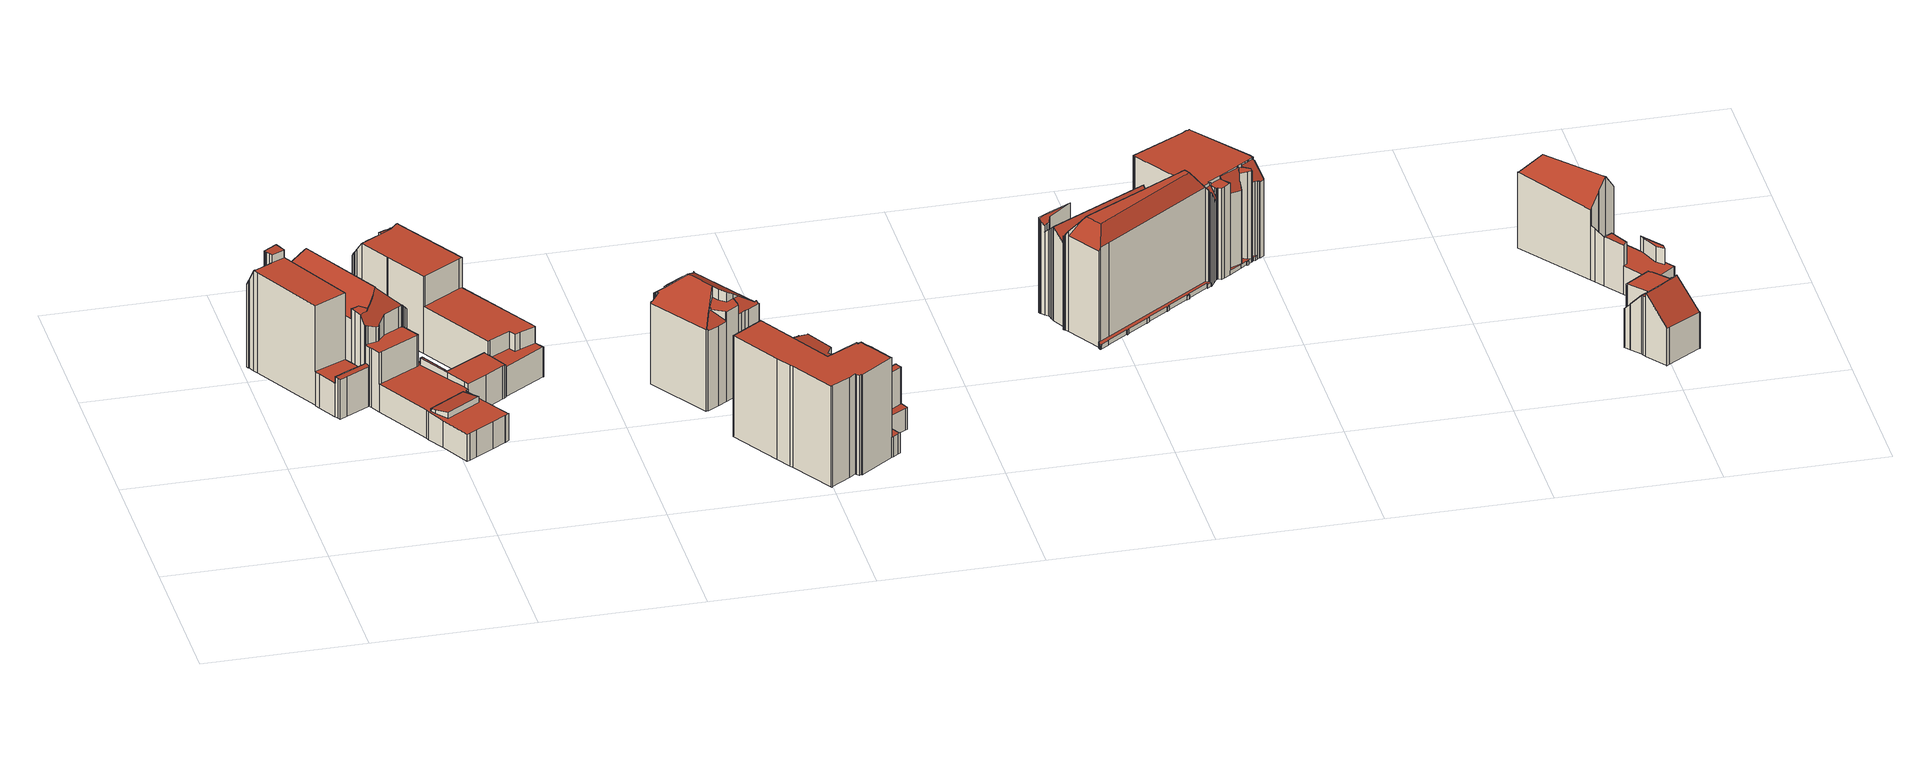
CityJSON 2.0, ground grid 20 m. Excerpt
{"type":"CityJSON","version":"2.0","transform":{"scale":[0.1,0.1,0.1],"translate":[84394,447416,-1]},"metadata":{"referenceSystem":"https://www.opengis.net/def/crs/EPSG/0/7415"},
"CityObjects":{
"building1":{"type":"Building","attributes":{"dak_type":"multiple horizontal","data_area":65.73,"data_coverage":0.896,"geconstateerd":false,"gid":11565814,"h_dak_50p":13.91,"h_dak_70p":13.93,"h_dak_max":15.06,"h_dak_min":4.96,"h_maaiveld":0.563,"kas_warenhuis":false,"lod11_replace":false,"ondergronds_type":"above ground","oorspronkelijkbouwjaar":1899,"pw_actueel":"yes","pw_bron":"ahn3","reconstructie_methode":"tudelft3d-geoflow","reconstruction_skipped":false,"rmse_lod12":3.69,"rmse_lod13":0.798,"rmse_lod22":0.0931,"rn":1,"status":"Pand in gebruik","t_run":155.46,"val3dity_codes_lod12":"[]","val3dity_codes_lod13":"[]","val3dity_codes_lod22":"[]"},"children":["building1-1"]},
"building1-1":{"type":"BuildingPart","parents":["building1"],"geometry":[{"type":"Solid","lod":"2.2","boundaries":[[[[0,1,2,3,4,5,6,7,8,9,10,11,12,13,14,15,16,17,18,19,20,21,22,23,24,25,26,27,28]],[[29,27,26,30]],[[31,32,33,34]],[[35,5,4,36]],[[37,38,6,5,35]],[[39,40,17,16,41]],[[30,26,25,42]],[[34,33,43,44]],[[36,4,3,45]],[[45,3,2,46,47]],[[44,43,48,49]],[[50,22,21,51,52]],[[53,54,55,56]],[[57,0,28,58]],[[58,28,27,29]],[[42,25,24,59]],[[60,23,22,50]],[[61,19,18,62]],[[63,20,19,61]],[[64,65,7,6,38]],[[41,16,15,66]],[[67,14,13,68]],[[62,18,17,40]],[[69,70,71,72]],[[72,71,40,39]],[[73,74,70,69]],[[56,55,74,73]],[[75,12,11,76]],[[76,11,10,77]],[[78,79,54,53]],[[77,10,9,79,78]],[[79,9,8,80]],[[51,21,20,63]],[[52,51,65,64]],[[80,8,7,65]],[[66,15,14,67]],[[68,13,12,75]],[[59,24,23,60]],[[81,82,32,31]],[[47,46,82,81]],[[46,2,1,83]],[[83,1,0,57]],[[49,48,38,37]],[[84,85,60,50,52,64,38,48,43,86,87]],[[71,70,74,55,54,79,80,65,51,63,61,62,40]],[[47,81,31,34,44,49,37,35,36,45]],[[67,68,75,76,77,78,53,56,73,69,72,39,41,66]],[[43,33,32,82,46,83,57,58,29,30,42,59,60,85,84,87,86]]]],"semantics":{"surfaces":[{"type":"GroundSurface"},{"type":"WallSurface","on_footprint_edge":true},{"type":"WallSurface","on_footprint_edge":false},{"type":"RoofSurface"}],"values":[[0,1,2,1,1,1,1,2,1,1,2,1,2,1,1,1,1,1,1,1,1,1,1,2,2,2,2,1,1,2,1,1,1,2,1,1,1,1,2,2,1,1,2,3,3,3,3,3]]}}]},
"building2":{"type":"Building","attributes":{"dak_type":"slanted","data_area":210.19,"data_coverage":0.891,"geconstateerd":false,"gid":11565817,"h_dak_50p":7.39,"h_dak_70p":11.8,"h_dak_max":14.17,"h_dak_min":3.91,"h_maaiveld":0.528,"kas_warenhuis":false,"lod11_replace":false,"ondergronds_type":"above ground","oorspronkelijkbouwjaar":1971,"pw_actueel":"yes","pw_bron":"ahn3","reconstructie_methode":"tudelft3d-geoflow","reconstruction_skipped":false,"rmse_lod12":5.25,"rmse_lod13":0.834,"rmse_lod22":0.375,"rn":1,"status":"Pand in gebruik","t_run":450.19,"val3dity_codes_lod12":"[]","val3dity_codes_lod13":"[104]","val3dity_codes_lod22":"[303]"},"children":["building2-1"]},
"building2-1":{"type":"BuildingPart","parents":["building2"],"geometry":[{"type":"Solid","lod":"2.2","boundaries":[[[[88,89,90,91,92,93,94,95,96,97,98,99,100,101,102,103,104,105,106,107,108,109,110,111,112,113,114,115,116,117,118,119,120,121,122,123,124,125,126,127,128,129,130,131,132,133,134,135,136,137,138,139,140,141,142]],[[143,124,123,144]],[[145,129,128,146]],[[147,109,108,148]],[[149,150,151,152]],[[153,114,113,154]],[[155,95,94,156]],[[157,116,115,158]],[[159,134,133,160]],[[161,126,125,162]],[[163,164,165,166]],[[160,133,132,167]],[[148,108,107,168]],[[169,119,118,170]],[[171,140,139,172]],[[173,135,134,159]],[[174,101,100,175]],[[176,103,102,177]],[[178,112,111,179]],[[180,141,140,171]],[[181,98,97,182]],[[183,184,182,185]],[[162,125,124,143]],[[186,187,188,189]],[[190,191,187,186]],[[192,193,194,195,196]],[[170,118,117,197]],[[179,111,110,198]],[[198,110,109,147]],[[191,92,91,199]],[[200,93,92,191,190]],[[201,138,137,202]],[[203,99,98,181]],[[204,205,206]],[[205,207,208]],[[209,210,206]],[[172,139,138,201]],[[211,212,213,214]],[[215,121,120,216]],[[216,120,119,169,217]],[[189,188,218,219]],[[220,221,222,223]],[[224,142,141,180]],[[225,105,104,226]],[[226,104,103,176]],[[227,127,126,161]],[[223,222,228]],[[221,106,105,225]],[[214,213,229,230,231]],[[232,136,135,173]],[[168,107,106,221,220]],[[233,234,235,236]],[[237,90,89,234,233]],[[185,182,97,96,238]],[[238,96,95,155]],[[239,240,146,241]],[[241,146,128,127,227]],[[242,243,229,213,214,244]],[[231,230,243,242]],[[244,214,213,245,246]],[[247,248,249,250]],[[167,132,131,251]],[[202,137,136,232]],[[175,100,99,203]],[[251,131,130,252]],[[236,235,150,149]],[[253,254,255,256]],[[252,130,129,145]],[[257,258,212,211]],[[199,91,90,237]],[[217,169,248,247]],[[250,249,240,239]],[[144,123,122,259]],[[259,122,121,215]],[[246,245,193,192]],[[152,151,194,193]],[[196,195,260,261]],[[261,260,262,263]],[[264,265,158,266]],[[263,262,265,264]],[[197,117,116,157]],[[266,158,115,114,153]],[[154,113,112,178]],[[234,89,88,267]],[[267,88,142,224]],[[256,255,164,163]],[[166,165,268,269]],[[269,268,254,253]],[[210,209,184,183]],[[219,218,270,271]],[[272,273,258,257]],[[156,94,93,200]],[[274,275,276]],[[207,205,204,275,274]],[[177,102,101,174]],[[271,270,273,272]],[[185,238,155,277,276,275,204,206,210,183]],[[243,230,229]],[[171,172,201,202,232,173,159,160,167,251,252,145,146,240,249,248,169,170,197,157,158,265,262,260,195,194,151,150,235,234,267,224,180],[165,164,255,254,268]],[[179,198,147,148,168,220,223,228,278,279,280,281,282,283,284,285,231,242,244,246,192,196,261,263,264,266,153,154,178]],[[269,253,256,163,166]],[[258,273,270,218,188,187,191,199,237,233,236,149,152,193,245,213,212]],[[284,283,282,281,208,207,274,276,277,155,156,200,190,186,189,219,271,272,257,211,214,231,285]],[[280,279,278,228,222,221,225,226,176,286,287,288]],[[287,286,176,177,174,175,203,181,182,184,209,206,205,208,281,280,288]],[[227,161,162,143,144,259,215,216,217,247,250,239,241]]]],"semantics":{"surfaces":[{"type":"GroundSurface"},{"type":"WallSurface","on_footprint_edge":true},{"type":"WallSurface","on_footprint_edge":false},{"type":"RoofSurface"}],"values":[[0,1,1,1,2,1,1,1,1,1,2,1,1,1,1,1,1,1,1,1,1,2,1,2,2,2,1,1,1,1,1,1,1,2,2,2,1,2,1,1,2,2,1,1,1,1,2,1,2,1,1,2,1,1,1,2,1,2,2,2,2,1,1,1,1,2,2,1,2,1,2,2,1,1,2,2,2,2,2,2,1,1,1,1,1,2,2,2,2,2,2,1,2,2,1,2,3,3,3,3,3,3,3,3,3,3]]}}]},
"building3":{"type":"Building","attributes":{"dak_type":"slanted","data_area":141.75,"data_coverage":0.912,"geconstateerd":false,"gid":11565824,"h_dak_50p":6.79,"h_dak_70p":10.78,"h_dak_max":14.27,"h_dak_min":4.38,"h_maaiveld":0.485,"kas_warenhuis":false,"lod11_replace":false,"ondergronds_type":"above ground","oorspronkelijkbouwjaar":1920,"pw_actueel":"yes","pw_bron":"ahn3","reconstructie_methode":"tudelft3d-geoflow","reconstruction_skipped":false,"rmse_lod12":3.37,"rmse_lod13":1.71,"rmse_lod22":0.457,"rn":1,"status":"Pand in gebruik","t_run":227.64,"val3dity_codes_lod12":"[]","val3dity_codes_lod13":"[]","val3dity_codes_lod22":"[]"},"children":["building3-1"]},
"building3-1":{"type":"BuildingPart","parents":["building3"],"geometry":[{"type":"Solid","lod":"2.2","boundaries":[[[[289,290,291,292,293,294,295,296,297,298,299,300,301,302,303,304,305,306,307,308,309,310,311,312,313,314,315,316]],[[317,296,295,318]],[[319,299,298,320,321]],[[322,303,302,323]],[[320,298,297,324]],[[325,311,310,326]],[[327,328,300,299,319]],[[329,330,331,332]],[[332,331,333,334]],[[335,336,337,338]],[[336,308,307,339]],[[339,307,306,340]],[[340,306,305,341]],[[342,343,328,327]],[[341,305,304,344]],[[345,346,343,342]],[[338,337,330,329]],[[347,312,311,325]],[[348,314,313,349]],[[350,351,346,345]],[[351,309,308,336,335]],[[326,310,309,351,350]],[[352,353,354,355]],[[356,289,316,357]],[[358,359,353,352]],[[334,333,360,361]],[[323,302,301,362]],[[361,360,362,363]],[[363,362,301,300,328]],[[344,304,303,322]],[[364,365,366]],[[364,293,292,367]],[[366,365,368,369]],[[369,368,370,371]],[[372,373,374]],[[371,370,374]],[[355,354,373,372]],[[324,297,296,317]],[[318,295,294,375]],[[321,320,376,377]],[[377,376,359,358]],[[367,292,291,378]],[[357,316,315,379]],[[379,315,314,348]],[[378,291,290,380]],[[380,290,289,356]],[[349,313,312,347]],[[375,294,293,364,366]],[[334,361,363,328,343,346,351,335,338,329,332]],[[341,344,322,323,362,360,333,331,330,337,336,339,340]],[[319,321,377,358,352,355,372,381,382,383,384,385,349,347,325,326,350,345,342,327]],[[349,385,384,383,382,381,372,374,370,368,365,364,367,378,380,356,357,379,348]],[[353,359,376,320,324,317,318,375,366,369,371,374,373,354]]]],"semantics":{"surfaces":[{"type":"GroundSurface"},{"type":"WallSurface","on_footprint_edge":true},{"type":"WallSurface","on_footprint_edge":false},{"type":"RoofSurface"}],"values":[[0,1,1,1,1,1,1,2,2,2,1,1,1,2,1,2,2,1,1,2,1,1,2,1,2,2,1,2,1,1,2,1,2,2,2,2,2,1,1,2,2,1,1,1,1,1,1,1,3,3,3,3,3]]}}]},
"building4":{"type":"Building","attributes":{"dak_type":"slanted","data_area":78.49,"data_coverage":0.914,"geconstateerd":false,"gid":11565804,"h_dak_50p":12.73,"h_dak_70p":13.17,"h_dak_max":14.56,"h_dak_min":11.06,"h_maaiveld":0.76,"kas_warenhuis":false,"lod11_replace":false,"ondergronds_type":"above ground","oorspronkelijkbouwjaar":1882,"pw_actueel":"yes","pw_bron":"ahn3","reconstructie_methode":"tudelft3d-geoflow","reconstruction_skipped":false,"rmse_lod12":0.847,"rmse_lod13":0.909,"rmse_lod22":0.0926,"rn":1,"status":"Pand in gebruik","t_run":160.97,"val3dity_codes_lod12":"[]","val3dity_codes_lod13":"[]","val3dity_codes_lod22":"[]"},"children":["building4-1"]},
"building4-1":{"type":"BuildingPart","parents":["building4"],"geometry":[{"type":"Solid","lod":"2.2","boundaries":[[[[386,387,388,389,390,391,392,393,394,395,396,397,398,399,400,401,402,403,404,405,406,407,408,409,410,411,412,413,414]],[[415,387,386,416]],[[417,406,405,418,419]],[[419,418,420,421]],[[422,404,403,423]],[[424,392,391,425]],[[426,427,428,429,430]],[[431,400,399,432]],[[432,399,398,433]],[[433,398,397,434]],[[435,395,394,436]],[[437,438,439]],[[440,441,442,443]],[[444,445,441,440]],[[430,429,445,444]],[[446,447,448]],[[447,393,392,424]],[[438,437,448]],[[449,388,387,415]],[[450,389,388,449]],[[451,427,426]],[[418,405,404,422]],[[416,386,414,452]],[[452,414,413,453]],[[421,420,454]],[[455,456,457,458]],[[443,442,459,460]],[[461,462,454]],[[458,457,462]],[[460,459,462,461]],[[463,409,408,464]],[[465,466,412,411,467,468]],[[469,390,389,450]],[[425,391,390,469]],[[470,396,395,435]],[[436,394,393,447,446]],[[434,397,396,470]],[[429,428,471,472]],[[468,467,456,455]],[[472,471,466,465]],[[453,413,412,466]],[[423,403,402,473]],[[473,402,401,474]],[[422,475,439]],[[475,422,404,422]],[[476,407,406,417]],[[467,411,410,477]],[[477,410,409,463]],[[464,408,407,476]],[[474,401,400,431]],[[439,438,478,440,443,460,461,454,420,418,422]],[[469,450,449,415,451,426,430,444,440,478,438,448,447,424,425]],[[472,465,468,455,458,462,459,442,441,445,429]],[[453,466,471,428,427,451,415,416,452]],[[467,477,463,464,476,417,419,421,454,462,457,456]],[[474,431,432,433,434,470,435,436,446,448,437,439,475,422,423,473]]]],"semantics":{"surfaces":[{"type":"GroundSurface"},{"type":"WallSurface","on_footprint_edge":true},{"type":"WallSurface","on_footprint_edge":false},{"type":"RoofSurface"}],"values":[[0,1,1,2,1,1,2,1,1,1,1,2,2,2,2,2,1,2,1,1,2,1,1,1,2,2,2,2,2,2,1,1,1,1,1,1,1,2,2,2,1,1,1,2,1,1,1,1,1,1,3,3,3,3,3,3]]}}]},
"building5":{"type":"Building","attributes":{"dak_type":"multiple horizontal","data_area":125.19,"data_coverage":0.946,"geconstateerd":false,"gid":11565818,"h_dak_50p":14.21,"h_dak_70p":14.27,"h_dak_max":18.7,"h_dak_min":3.47,"h_maaiveld":0.833,"kas_warenhuis":false,"lod11_replace":false,"ondergronds_type":"above ground","oorspronkelijkbouwjaar":1876,"pw_actueel":"yes","pw_bron":"ahn3","reconstructie_methode":"tudelft3d-geoflow","reconstruction_skipped":false,"rmse_lod12":3.57,"rmse_lod13":0.551,"rmse_lod22":0.356,"rn":1,"status":"Pand in gebruik","t_run":275.47,"val3dity_codes_lod12":"[]","val3dity_codes_lod13":"[]","val3dity_codes_lod22":"[]"},"children":["building5-1"]},
"building5-1":{"type":"BuildingPart","parents":["building5"],"geometry":[{"type":"Solid","lod":"2.2","boundaries":[[[[479,480,481,482,483,484,485,486,487,488,489,490,491,492,493,494,495,496,497,498,499,500,501,502,503,504,505,506,507,508,509,510,511,512,513,514,515]],[[516,517,518,519]],[[520,499,498,521]],[[522,500,499,520]],[[523,494,493,524]],[[525,489,488,526]],[[526,488,487,527]],[[528,515,514,529]],[[530,510,509,531]],[[532,533,534,535]],[[536,485,484,537]],[[531,509,508,538]],[[539,540,533,532]],[[541,501,500,522]],[[542,543,544,545]],[[546,492,491,547]],[[548,486,485,536]],[[549,550,551,552]],[[553,490,489,525]],[[547,491,490,553]],[[554,483,482,555]],[[552,551,519,556]],[[537,484,483,554]],[[529,514,513,557]],[[558,511,510,530]],[[559,497,496,560]],[[521,498,497,559]],[[561,560,496,495,562]],[[563,564,560,561]],[[565,566,567,550,549]],[[535,534,517,516]],[[568,502,501,541]],[[569,503,502,568]],[[570,504,503,569]],[[571,572,573,574]],[[575,506,505,540,539]],[[538,508,507,573]],[[576,512,511,558]],[[557,513,512,576]],[[555,482,481,577]],[[578,579,566,565]],[[580,480,479,581]],[[540,505,504,570]],[[524,493,492,546]],[[545,544,572,571]],[[527,487,486,548]],[[581,479,515,528]],[[562,495,494,523]],[[582,583,543,542]],[[556,519,518,564,563]],[[550,567,583,582]],[[584,580,579,578]],[[577,481,480,580,584]],[[574,573,507,506,575]],[[545,571,574,575,539,532,535,516,519,551,550,582,542]],[[540,570,569,568,541,522,520,521,559,560,564,518,517,534,533]],[[527,548,536,537,554,555,577,584,578,565,549,552,556,563,561,562,523,524,546,547,553,525,526]],[[579,580,581,528,529,557,576,558,530,531,538,573,572,544,543,583,567,566]]]],"semantics":{"surfaces":[{"type":"GroundSurface"},{"type":"WallSurface","on_footprint_edge":false},{"type":"WallSurface","on_footprint_edge":true},{"type":"RoofSurface"}],"values":[[0,1,2,2,2,2,2,2,2,1,2,2,1,2,1,2,2,1,2,2,2,1,2,2,2,2,2,2,1,1,1,2,2,2,1,2,2,2,2,2,1,2,2,2,1,2,2,2,1,1,1,1,2,2,3,3,3,3]]}}]},
"building6":{"type":"Building","attributes":{"dak_type":"slanted","data_area":53.72,"data_coverage":0.795,"geconstateerd":false,"gid":11565816,"h_dak_50p":10.36,"h_dak_70p":10.7,"h_dak_max":11.68,"h_dak_min":4.12,"h_maaiveld":0.765,"kas_warenhuis":false,"lod11_replace":false,"ondergronds_type":"above ground","oorspronkelijkbouwjaar":1910,"pw_actueel":"yes","pw_bron":"ahn3","reconstructie_methode":"tudelft3d-geoflow","reconstruction_skipped":false,"rmse_lod12":2.71,"rmse_lod13":1.4,"rmse_lod22":0.199,"rn":1,"status":"Pand in gebruik","t_run":191.09,"val3dity_codes_lod12":"[]","val3dity_codes_lod13":"[]","val3dity_codes_lod22":"[]"},"children":["building6-1"]},
"building6-1":{"type":"BuildingPart","parents":["building6"],"geometry":[{"type":"Solid","lod":"2.2","boundaries":[[[[585,586,587,588,589,590,591,592,593,501,594,595,499,596,497,597,598,599,495,600,601,602,603,494,604,605,606,607,608,609,610,611,612,613,614,615,616]],[[617,499,595,618]],[[619,601,600,620,621]],[[622,623,624,625]],[[626,627,605,604,628]],[[629,630,597,497,631]],[[628,604,494,632]],[[633,634,635,636]],[[637,594,501,638]],[[639,640,630,629]],[[631,497,596,641]],[[642,643,644,645,646]],[[647,613,612,648]],[[649,650,651,652]],[[653,610,609,654]],[[655,654,609,608,656]],[[657,611,610,653]],[[621,620,658,659]],[[660,598,597,630]],[[661,599,598,660]],[[620,600,495,662]],[[662,495,599,661]],[[663,607,606,664]],[[664,606,605,627]],[[665,666,627,626]],[[636,635,666,665]],[[667,668,669,670]],[[671,672,640,639]],[[673,674,672,671]],[[618,595,594,637]],[[520,617,674,673]],[[641,596,499,617,520]],[[675,676,677,678]],[[638,501,593,679]],[[648,612,611,657]],[[656,608,607,663]],[[680,681,654,655]],[[682,683,684,685]],[[686,687,688,689]],[[687,589,588,690]],[[690,588,587,691]],[[692,693,694,695]],[[695,694,650,649]],[[696,697,698,699]],[[679,593,592,700]],[[659,658,701,702]],[[703,602,601,619]],[[702,701,704,705]],[[706,707,623,622]],[[708,709,590,589,687,686]],[[710,696,693,692]],[[711,603,602,703]],[[678,677,712,713]],[[713,712,707,706]],[[700,592,591,714]],[[652,651,668,667]],[[715,614,613,647]],[[691,587,586,716]],[[685,684,717,718]],[[683,682,642]],[[646,645,719]],[[720,715,719]],[[721,615,614,715,720]],[[722,585,616,723]],[[699,698,676,675]],[[724,725,726,634,633]],[[727,728,729,730]],[[730,729,726,725]],[[670,669,725,724]],[[731,732,728,727]],[[718,717,732,731]],[[733,734,681,680]],[[734,733,732]],[[735,736,737]],[[625,624,714,738]],[[738,714,591,590,709]],[[736,735,709,708]],[[739,740,644,643]],[[723,616,615,721]],[[632,494,603,711]],[[716,586,585,722]],[[689,688,740,739]],[[705,704,697,696,710]],[[641,520,673,671,639,629,631]],[[724,633,636,741,742,702,705,710,692,695,649,652,667,670]],[[677,676,698,697,704,701,658,620,662,661,660,630,640,672,674,617,618,637,638,679,700,714,624,623,707,712]],[[726,729,728,732,733,680,655,656,663,664,627,666,635,634]],[[657,653,654,681,734,732,717,684,683,642,646,719,715,647,648]],[[709,735,737,743,744,706,622,625,738]],[[716,722,723,721,720,719,645,644,740,688,687,690,691]],[[741,636,665,626,628,632,711,703,619,621,659,702,742]],[[736,708,686,689,739,643,642,682,685,718,731,727,730,725,669,668,651,650,694,693,696,699,675,678,713,706,744,743,737]]]],"semantics":{"surfaces":[{"type":"GroundSurface"},{"type":"WallSurface","on_footprint_edge":true},{"type":"WallSurface","on_footprint_edge":false},{"type":"RoofSurface"}],"values":[[0,1,1,2,1,1,1,2,1,2,1,2,1,2,1,1,1,2,1,1,1,1,1,1,2,2,2,2,2,1,2,1,2,1,1,1,2,2,2,1,1,2,2,2,1,2,1,2,2,1,2,1,2,2,1,2,1,1,2,2,2,2,1,1,2,2,2,2,2,2,2,2,2,2,2,1,2,2,1,1,1,2,2,3,3,3,3,3,3,3,3,3]]}}]},
"building7":{"type":"Building","attributes":{"dak_type":"slanted","data_area":65.48,"data_coverage":0.873,"geconstateerd":false,"gid":15713265,"h_dak_50p":12.41,"h_dak_70p":12.59,"h_dak_max":13.61,"h_dak_min":10.11,"h_maaiveld":0.479,"kas_warenhuis":false,"lod11_replace":false,"ondergronds_type":"above ground","oorspronkelijkbouwjaar":1893,"pw_actueel":"yes","pw_bron":"ahn3","reconstructie_methode":"tudelft3d-geoflow","reconstruction_skipped":false,"rmse_lod12":1.05,"rmse_lod13":2.04,"rmse_lod22":0.484,"rn":1,"status":"Pand in gebruik","t_run":174.48,"val3dity_codes_lod12":"[]","val3dity_codes_lod13":"[]","val3dity_codes_lod22":"[]"},"children":["building7-1"]},
"building7-1":{"type":"BuildingPart","parents":["building7"],"geometry":[{"type":"Solid","lod":"2.2","boundaries":[[[[745,746,747,748,749,750,751,752,753,754,755,756,757,758,759,760,761,762,763,764,765,766,767,768,769,770,771,772,773,774,775,776]],[[777,762,761,778]],[[779,773,772,780]],[[781,775,774,782]],[[783,784,785,786]],[[787,788,789,790]],[[791,763,762,777,792]],[[778,761,760,793]],[[794,771,770,795]],[[796,797,758,757,798]],[[799,752,751,800]],[[793,760,759,801]],[[802,764,763,791]],[[803,746,745,804]],[[805,806,807,808]],[[795,770,769,807]],[[780,772,771,794]],[[809,810,811,812]],[[813,776,775,781]],[[798,757,756,814]],[[815,750,749,816,817]],[[818,753,752,799]],[[819,748,747,820]],[[814,756,755,821]],[[790,789,822,823]],[[824,825,826,827]],[[828,829,810,809]],[[830,765,764,802]],[[831,766,765,830]],[[820,747,746,803]],[[817,816,788,787]],[[823,822,821,832]],[[832,821,755,754,833]],[[833,754,753,818]],[[786,785,825,824]],[[792,777,784,783]],[[804,745,776,813]],[[800,751,750,815]],[[816,749,748,819]],[[834,835,797,796]],[[836,837,838,839]],[[812,811,837,836]],[[827,826,840,841]],[[842,767,766,831]],[[801,759,758,797]],[[839,838,835,834]],[[843,844,829,828,845]],[[841,840,844,843]],[[845,828,806,805]],[[846,768,767,842]],[[808,807,769,768,846]],[[782,774,773,779]],[[794,795,807,806,828,809,812,836,839,847,804,813,781,782,779,780]],[[790,823,832,833,818,799,800,815,817,787]],[[847,839,834,796,798,814,821,822,789,788,816,819,820,803,804]],[[844,840,826,825,785,784,777,778,793,801,797,835,838,837,811,810,829]],[[808,846,842,831,830,802,791,792,783,786,824,827,841,843,845,805]]]],"semantics":{"surfaces":[{"type":"GroundSurface"},{"type":"WallSurface","on_footprint_edge":true},{"type":"WallSurface","on_footprint_edge":false},{"type":"RoofSurface"}],"values":[[0,1,1,1,2,2,1,1,1,1,1,1,1,1,2,1,1,2,1,1,1,1,1,1,2,2,2,1,1,1,2,2,1,1,2,2,1,1,1,2,2,2,2,1,1,2,2,2,2,1,1,1,3,3,3,3,3]]}}]},
"building8":{"type":"Building","attributes":{"dak_type":"slanted","data_area":186.34,"data_coverage":0.904,"geconstateerd":false,"gid":15713271,"h_dak_50p":12.67,"h_dak_70p":13.89,"h_dak_max":15.85,"h_dak_min":0.575,"h_maaiveld":0.106,"kas_warenhuis":false,"lod11_replace":false,"ondergronds_type":"above ground","oorspronkelijkbouwjaar":1967,"pw_actueel":"yes","pw_bron":"ahn3","reconstructie_methode":"tudelft3d-geoflow","reconstruction_skipped":false,"rmse_lod12":1.9,"rmse_lod13":2.33,"rmse_lod22":0.131,"rn":1,"status":"Pand in gebruik","t_run":532.2,"val3dity_codes_lod12":"[]","val3dity_codes_lod13":"[]","val3dity_codes_lod22":"[]"},"children":["building8-1"]},
"building8-1":{"type":"BuildingPart","parents":["building8"],"geometry":[{"type":"Solid","lod":"2.2","boundaries":[[[[848,849,850,851,852,853,854,855,856,857,858,859,860,861,862,863,864,865,866,867,868,869,870,871,872,873,874,875,876,877,878,879,880,881,882,883,884,885,886,887,888,889,890,891,892,893,894,895,896,897,898,899,900,901,902,903,904,905,906,907,908,909,910,911,912,913,914]],[[915,853,852,916]],[[917,918,919,920,921]],[[922,882,881,923]],[[924,914,925]],[[926,912,911,927]],[[928,929,861,860,930]],[[931,883,882,922]],[[923,881,880,932]],[[932,880,879,933]],[[933,879,878,934]],[[934,878,877,935]],[[935,877,876,936]],[[937,875,874,938]],[[936,876,875,937]],[[939,873,872,940]],[[941,869,868,942]],[[943,870,869,941]],[[944,871,870,943]],[[945,867,866,946]],[[946,866,865,947]],[[948,895,894,949]],[[949,894,893,950]],[[951,886,885,952]],[[952,885,884,953]],[[954,888,887,955]],[[955,887,886,951]],[[956,957,958,959]],[[960,961,962]],[[963,964,907,906,965]],[[966,967,964,963]],[[968,969,970]],[[971,910,909,972]],[[973,908,907,964]],[[974,857,856,975]],[[976,977,919,918]],[[972,909,908,973]],[[978,902,901,979]],[[980,981,982,983]],[[984,985,967,966]],[[986,854,853,915]],[[987,900,899,988]],[[979,901,900,987]],[[989,990,991,992]],[[921,920,993,994]],[[995,996,997]],[[998,849,848,999]],[[1000,1001,1002,1003]],[[1002,1001,1004,1005]],[[988,899,898,1006]],[[1001,1000,1007]],[[1008,1009,1007]],[[1010,862,861,929]],[[1011,1012,1013]],[[1014,1015,1016,1017]],[[942,868,867,945]],[[925,914,913,1018]],[[1018,913,912,926]],[[1019,911,910,971]],[[927,911,1019]],[[1006,898,897,1020]],[[1020,897,896,1021]],[[1022,903,902,978]],[[992,991,985,984]],[[1023,1024,1025,1026,1027,1028]],[[1029,904,903,1022]],[[1030,1031,969,968,1032]],[[1005,1004,1013,1033]],[[1033,1013,1031,1030]],[[1034,1035,1036]],[[1035,891,890,1037,1038]],[[1039,974,1040,957,956]],[[957,1040,1041,1042]],[[1043,858,857,974,1039]],[[1044,1045,1046,1047]],[[1042,1041,977,976]],[[950,893,892,1048]],[[1049,855,854,986]],[[975,856,855,1049]],[[959,958,1050]],[[1051,1052,929,928]],[[1053,1054,1009,1008]],[[1037,890,889,1055]],[[1027,1026,961,960]],[[1028,1027,1056,1057]],[[938,874,873,939]],[[940,872,871,944]],[[1048,892,891,1035,1034]],[[1055,889,888,954]],[[1038,1037,1015,1014]],[[1058,947,865,864,1059]],[[1060,1061,1054,1053]],[[1057,1056,990,989]],[[1062,918,917]],[[1063,1064,1025,1024]],[[1065,1066,1024,1023]],[[983,982,996,995]],[[1067,1068,1069,1070]],[[1071,924,925]],[[1072,905,904,1029]],[[1032,968,1066,1065]],[[1064,1063,1062]],[[1070,1069,924,1071]],[[1047,1046,1073,1074]],[[1059,864,863,1075,1076]],[[965,906,905,1072]],[[999,848,914,924]],[[1074,1073,947,1058]],[[1076,1075,1061,1060]],[[1075,863,862,1010]],[[1012,1011,1052,1051]],[[1017,1016,1045,1044]],[[1077,859,858,1043]],[[930,860,859,1077]],[[916,852,851,993]],[[981,1078,1068,1067]],[[994,993,851,850,1079,1080]],[[1080,1079,1078,981,980]],[[1079,850,849,998]],[[953,884,883,931]],[[1021,896,895,948]],[[1081,1082,1083,950,1048,1034,1036,1084,1085,1086]],[[977,1041,1040,974,975,1049,986,915,916,993,920,919]],[[1087,1088,1089,1082,1081,1086,1085,1084,1090]],[[1038,1014,1090,1084,1036,1035]],[[1060,1053,1008,1007,1000,1003,1091,1083,1082,1089,1044,1047,1074,1058,1059,1076]],[[1024,1066,968,970,1050,958,957,1042,976,918,1062,1063]],[[1032,1065,1023,1028,1057,989,992,984,966,963,965,1072,1029,1022,978,979,987,988,1006,1020,1021,948,949,950,1083,1091,1003,1002,1005,1033,1030]],[[928,930,1077,1043,1039,956,959,1050,970,969,1031,1013,1012,1051]],[[1075,1010,929,1052,1011,1013,1004,1001,1007,1009,1054,1061]],[[1017,1044,1089,1088,1087,1090,1014]],[[981,1067,1070,1071,925,1018,926,927,1019,971,972,973,964,967,985,991,990,1056,1027,960,962,997,996,982]],[[983,995,997,962,961,1026,1025,1064,1062,917,921,994,1080,980]],[[1079,998,999,924,1069,1068,1078]],[[953,931,922,923,932,933,934,935,936,937,938,939,940,944,943,941,942,945,946,947,1073,1046,1045,1016,1015,1037,1055,954,955,951,952]]]],"semantics":{"surfaces":[{"type":"GroundSurface"},{"type":"WallSurface","on_footprint_edge":true},{"type":"WallSurface","on_footprint_edge":false},{"type":"RoofSurface"}],"values":[[0,1,2,1,1,1,1,1,1,1,1,1,1,1,1,1,1,1,1,1,1,1,1,1,1,1,1,2,2,1,2,2,1,1,1,2,1,1,2,2,1,1,1,2,2,2,1,2,2,1,2,2,1,2,2,1,1,1,1,1,1,1,1,2,2,1,2,2,2,2,1,2,2,1,2,2,1,1,1,2,2,2,1,2,2,1,1,1,1,2,1,2,2,2,2,2,2,2,2,1,2,2,2,2,1,1,1,2,2,1,2,2,1,1,1,2,1,2,1,1,1,3,3,3,3,3,3,3,3,3,3,3,3,3,3]]}}]},
"building9":{"type":"Building","attributes":{"dak_type":"slanted","data_area":33.33,"data_coverage":0.895,"geconstateerd":false,"gid":11568673,"h_dak_50p":8.12,"h_dak_70p":8.15,"h_dak_max":9.03,"h_dak_min":5.17,"h_maaiveld":0.331,"kas_warenhuis":false,"lod11_replace":false,"ondergronds_type":"above ground","oorspronkelijkbouwjaar":1894,"pw_actueel":"yes","pw_bron":"ahn3","reconstructie_methode":"tudelft3d-geoflow","reconstruction_skipped":false,"rmse_lod12":1.02,"rmse_lod13":0.941,"rmse_lod22":0.0795,"rn":1,"status":"Pand in gebruik","t_run":102.22,"val3dity_codes_lod12":"[]","val3dity_codes_lod13":"[]","val3dity_codes_lod22":"[]"},"children":["building9-1"]},
"building9-1":{"type":"BuildingPart","parents":["building9"],"geometry":[{"type":"Solid","lod":"2.2","boundaries":[[[[1092,1093,1094,1095,1096,1097,1098,1099,1100,1101,1102,1103,1104,1105,1106,1107,1108,1109,1110,1111,1112,1113,1114,1115,1116,1117]],[[1118,1119,1095,1094,1120]],[[1121,1122,1123,1124]],[[1125,1092,1117,1122,1121]],[[1126,1116,1115,1127]],[[1128,1116,1126]],[[1129,1102,1101,1130,1131]],[[1132,1108,1107,1133]],[[1133,1107,1106,1134]],[[1135,1136,1137,1138]],[[1134,1106,1105,1139]],[[1140,1099,1098,1141]],[[1142,1100,1099,1140]],[[1130,1101,1100,1142]],[[1143,1097,1096,1144]],[[1124,1123,1145,1146]],[[1147,1148,1109,1108,1132]],[[1149,1110,1109,1148]],[[1138,1137,1150,1151]],[[1127,1115,1114,1152]],[[1152,1114,1113,1153]],[[1154,1111,1110,1149]],[[1155,1112,1111,1154]],[[1139,1105,1104,1156]],[[1151,1150,1148,1147]],[[1157,1103,1102,1129]],[[1146,1145,1158]],[[1131,1130,1159,1160]],[[1156,1104,1103,1157]],[[1160,1159,1136,1135]],[[1141,1098,1097,1143,1161]],[[1161,1143,1162,1163]],[[1144,1096,1095,1119]],[[1122,1117,1116,1128]],[[1163,1162,1119,1118]],[[1120,1094,1093,1164]],[[1164,1093,1092,1125]],[[1153,1113,1112,1155]],[[1157,1129,1131,1160,1135,1138,1151,1147,1132,1133,1134,1139,1156]],[[1161,1163,1118,1120,1164,1125,1121,1124,1146,1158,1154,1149,1148,1150,1137,1136,1159,1130,1142,1140,1141]],[[1122,1128,1126,1127,1152,1153,1155,1154,1158,1145,1123]],[[1119,1162,1143,1144]]]],"semantics":{"surfaces":[{"type":"GroundSurface"},{"type":"WallSurface","on_footprint_edge":true},{"type":"WallSurface","on_footprint_edge":false},{"type":"RoofSurface"}],"values":[[0,1,2,1,1,1,1,1,1,2,1,1,1,1,1,2,1,1,2,1,1,1,1,1,2,1,2,2,1,2,1,2,1,1,2,1,1,1,3,3,3,3]]}}]},
"building10":{"type":"Building","attributes":{"dak_type":"slanted","data_area":73.22,"data_coverage":0.914,"geconstateerd":false,"gid":11568610,"h_dak_50p":10.07,"h_dak_70p":10.99,"h_dak_max":12.74,"h_dak_min":3.64,"h_maaiveld":-0.121,"kas_warenhuis":false,"lod11_replace":false,"ondergronds_type":"above ground","oorspronkelijkbouwjaar":1900,"pw_actueel":"yes","pw_bron":"ahn3","reconstructie_methode":"tudelft3d-geoflow","reconstruction_skipped":false,"rmse_lod12":4.51,"rmse_lod13":0.996,"rmse_lod22":0.219,"rn":1,"status":"Pand in gebruik","t_run":175.55,"val3dity_codes_lod12":"[]","val3dity_codes_lod13":"[]","val3dity_codes_lod22":"[]"},"children":["building10-1"]},
"building10-1":{"type":"BuildingPart","parents":["building10"],"geometry":[{"type":"Solid","lod":"2.2","boundaries":[[[[1165,1166,1167,1168,1169,1170,1171,1172,1173,1174,1175,1176,1177,1178,1179,1180,1181,1182,1183,1184,1185,1186,1187,1188,1189,1190,1191]],[[1192,1170,1169,1193]],[[1194,1171,1170,1192]],[[1195,1186,1185,1196]],[[1197,1191,1190,1198]],[[1199,1200,1201,1202]],[[1200,1177,1176,1203]],[[1204,1205,1178,1177,1200,1199]],[[1206,1207,1187,1186,1195,1208]],[[1209,1191,1197]],[[1210,1166,1165,1211]],[[1212,1167,1166,1210]],[[1213,1168,1167,1212]],[[1193,1169,1168,1213]],[[1211,1165,1191,1209]],[[1214,1174,1173,1215]],[[1216,1217,1218,1219]],[[1220,1188,1187,1207]],[[1208,1195,1221,1222]],[[1223,1224,1207,1206]],[[1222,1221,1224,1223]],[[1225,1172,1171,1194]],[[1215,1173,1172,1225]],[[1226,1227,1228,1229]],[[1202,1201,1230,1231]],[[1231,1230,1232,1233]],[[1233,1232,1234,1235]],[[1236,1182,1181,1237]],[[1238,1183,1182,1236]],[[1239,1240,1217,1216]],[[1241,1179,1178,1205]],[[1242,1180,1179,1241]],[[1237,1181,1180,1242]],[[1240,1189,1188,1220]],[[1198,1190,1189,1240,1239]],[[1243,1244,1227,1226]],[[1245,1246,1244,1243]],[[1219,1218,1246,1245]],[[1229,1228,1203,1247]],[[1248,1175,1174,1214]],[[1247,1203,1176,1175,1248]],[[1249,1184,1183,1238]],[[1196,1185,1184,1249]],[[1235,1234,1205,1204]],[[1213,1212,1210,1211,1209,1197,1198,1250,1251,1252,1192,1193]],[[1222,1223,1206,1208]],[[1233,1235,1204,1199,1202,1231]],[[1240,1220,1207,1224,1244,1246,1218,1217]],[[1198,1239,1216,1219,1245,1243,1226,1253,1251,1250]],[[1247,1248,1214,1215,1225,1194,1192,1252,1251,1253,1226,1229]],[[1205,1234,1232,1230,1201,1200,1203,1228,1227,1244,1224,1221,1195,1196,1249,1238,1236,1237,1242,1241]]]],"semantics":{"surfaces":[{"type":"GroundSurface"},{"type":"WallSurface","on_footprint_edge":true},{"type":"WallSurface","on_footprint_edge":false},{"type":"RoofSurface"}],"values":[[0,1,1,1,1,2,1,1,1,1,1,1,1,1,1,1,2,1,2,2,2,1,1,2,2,2,2,1,1,2,1,1,1,1,1,2,2,2,2,1,1,1,1,2,3,3,3,3,3,3,3]]}}]}
},
"vertices":[
[11,427,16],[19,431,16],[28,436,16],[43,445,16],[44,445,16],[45,444,16],[51,433,16],[101,341,16],[114,319,16],[118,312,16],[121,306,16],[121,305,16],[120,304,16],[90,288,16],[81,283,16],[81,284,16],[79,287,16],[77,290,16],[64,314,16],[61,319,16],[61,320,16],[61,321,16],[13,406,16],[10,412,16],[6,419,16],[5,420,16],[4,422,16],[4,423,16],[6,424,16],[4,423,126],[4,422,127],[30,432,160],[30,432,132],[32,429,140],[32,429,160],[45,444,161],[44,445,161],[51,433,160],[51,433,150],[77,290,70],[77,290,61],[79,287,69],[5,420,132],[35,425,150],[35,425,160],[43,445,161],[28,436,123],[28,436,160],[50,432,150],[50,432,160],[13,406,150],[61,321,61],[61,321,149],[117,311,70],[117,311,60],[116,310,60],[116,310,70],[11,427,125],[6,424,126],[6,419,134],[10,412,150],[61,319,61],[64,314,61],[61,320,61],[101,341,149],[101,341,60],[81,284,69],[81,283,69],[90,288,69],[85,294,70],[85,294,61],[79,291,61],[79,291,70],[89,296,70],[89,296,61],[120,304,69],[121,305,69],[121,306,69],[118,312,70],[118,312,60],[114,319,60],[29,435,160],[29,435,126],[19,431,124],[12,413,150],[11,413,150],[32,423,150],[13,413,150],
[168,222,15],[129,291,15],[123,302,15],[121,305,15],[118,311,15],[118,312,15],[117,313,15],[114,318,15],[109,327,15],[106,333,15],[86,370,15],[67,403,15],[59,419,15],[47,440,15],[45,443,15],[44,445,15],[44,446,15],[90,472,15],[92,474,15],[94,475,15],[97,477,15],[97,476,15],[97,475,15],[98,474,15],[153,383,15],[168,358,15],[174,348,15],[175,347,15],[175,346,15],[177,343,15],[179,340,15],[188,324,15],[209,289,15],[260,319,15],[263,314,15],[275,293,15],[278,288,15],[276,287,15],[274,286,15],[251,271,15],[226,256,15],[223,254,15],[224,252,15],[237,230,15],[257,197,15],[258,195,15],[259,194,15],[255,191,15],[254,191,15],[237,180,15],[215,167,15],[205,161,15],[202,160,15],[182,196,15],[170,217,15],[278,288,59],[275,293,59],[223,254,52],[226,256,52],[97,476,120],[97,477,120],[181,319,94],[181,319,52],[182,320,52],[182,320,94],[174,348,114],[168,358,115],[114,318,131],[117,313,121],[175,346,52],[175,347,52],[259,194,51],[258,195,51],[274,286,59],[276,287,59],[177,212,57],[177,212,52],[189,200,51],[189,200,59],[257,197,51],[94,475,123],[188,324,52],[179,340,52],[202,160,51],[205,161,51],[255,191,51],[47,440,120],[59,419,119],[44,445,120],[45,443,120],[153,383,116],[98,474,120],[182,196,51],[86,370,118],[106,333,118],[109,334,132],[109,334,121],[106,333,132],[119,312,119],[119,312,94],[121,313,94],[121,313,118],[118,311,118],[118,311,94],[169,342,122],[169,342,94],[169,342,52],[170,343,52],[170,343,121],[177,343,52],[97,475,120],[121,305,94],[118,312,119],[215,167,51],[237,180,51],[67,403,119],[126,328,132],[126,328,133],[124,330,132],[126,328,136],[133,337,144],[116,337,129],[116,337,132],[164,340,122],[164,340,94],[168,342,94],[168,342,122],[260,319,60],[209,289,60],[188,324,61],[131,316,94],[131,316,114],[92,474,126],[92,474,119],[92,473,121],[92,473,126],[170,217,52],[90,472,119],[44,446,119],[251,271,59],[94,470,126],[168,342,58],[167,343,58],[167,343,123],[254,191,51],[129,291,94],[129,291,52],[132,292,52],[132,292,94],[123,302,94],[109,327,132],[223,262,59],[223,262,52],[226,256,59],[169,343,122],[169,343,58],[168,342,123],[168,341,94],[168,341,123],[185,322,61],[185,322,52],[208,285,52],[208,285,60],[237,230,51],[224,252,52],[218,248,55],[218,248,52],[173,219,52],[173,219,55],[144,329,121],[144,329,94],[263,314,60],[172,343,52],[172,343,119],[171,344,52],[171,344,119],[172,345,118],[172,345,52],[175,347,114],[168,222,52],[231,226,51],[231,226,59],[135,317,94],[135,317,113],[136,319,114],[136,319,94],[125,327,135],[125,327,132],[122,323,132],[117,320,132],[92,468,128],[86,457,139],[80,445,151],[137,344,150],[138,344,149],[156,343,133],[165,343,125],[166,343,124],[53,445,127],[57,445,131],[78,445,150],
[149,508,15],[153,510,15],[165,517,15],[184,528,15],[185,528,15],[194,534,15],[199,537,15],[201,538,15],[205,531,15],[207,529,15],[209,525,15],[262,437,15],[324,334,15],[330,324,15],[331,323,15],[330,323,15],[279,291,15],[277,289,15],[277,291,15],[263,313,15],[209,406,15],[179,457,15],[178,457,15],[178,458,15],[157,494,15],[153,500,15],[151,504,15],[150,505,15],[201,538,107],[199,537,107],[209,525,118],[207,529,108],[207,529,118],[331,323,55],[330,324,55],[205,531,108],[178,457,118],[179,457,118],[262,437,118],[262,437,78],[292,329,78],[292,329,55],[297,321,55],[297,321,78],[303,324,55],[303,324,78],[263,313,78],[263,313,55],[265,314,55],[265,314,78],[277,291,54],[277,289,54],[279,291,54],[258,435,118],[258,435,78],[330,323,55],[211,407,118],[211,407,78],[178,458,118],[153,500,108],[157,494,118],[209,406,118],[209,406,78],[198,519,118],[198,519,110],[193,516,111],[193,516,118],[149,508,95],[150,505,100],[204,526,118],[204,526,109],[323,333,55],[323,333,77],[324,334,55],[324,334,77],[185,528,96],[185,528,97],[185,528,109],[184,528,96],[188,521,107],[188,521,110],[189,521,108],[189,521,110],[192,515,118],[192,515,111],[189,520,110],[194,534,108],[206,528,108],[206,528,118],[165,517,95],[151,504,102],[153,510,95],[183,509,118],[175,505,118],[162,498,118],[162,497,118],[159,496,118],
[496,201,18],[494,200,18],[446,274,18],[446,275,18],[447,276,18],[448,276,18],[457,282,18],[456,284,18],[455,284,18],[454,287,18],[453,288,18],[480,306,18],[482,307,18],[480,311,18],[473,322,18],[479,326,18],[499,339,18],[501,337,18],[509,325,18],[564,248,18],[566,245,18],[567,245,18],[552,235,18],[548,233,18],[542,229,18],[538,227,18],[522,216,18],[510,208,18],[496,200,18],[494,200,127],[496,201,127],[566,245,126],[564,248,126],[564,248,129],[562,246,128],[562,246,129],[509,325,129],[501,337,118],[457,282,134],[448,276,127],[502,222,139],[502,222,138],[505,224,138],[505,224,139],[505,224,141],[473,322,117],[480,311,127],[482,307,130],[480,306,130],[454,287,132],[455,284,134],[492,283,150],[492,283,154],[508,320,132],[513,250,154],[513,250,139],[518,242,139],[518,242,154],[503,225,140],[503,225,139],[456,284,135],[456,284,134],[458,284,136],[446,274,126],[446,275,126],[495,202,127],[496,200,125],[510,208,125],[543,247,138],[538,229,138],[538,229,127],[538,232,130],[538,232,138],[527,237,138],[527,237,151],[536,243,144],[536,243,138],[548,233,126],[552,235,126],[522,216,138],[522,216,125],[538,227,126],[538,227,138],[447,276,127],[453,288,131],[520,217,127],[520,217,138],[499,339,117],[479,326,117],[509,325,130],[567,245,126],[542,229,126],[495,278,154],
[679,51,18],[677,50,18],[635,20,18],[634,21,18],[632,19,18],[629,23,18],[628,24,18],[620,18,18],[595,2,18],[595,1,18],[594,2,18],[562,55,18],[559,59,18],[548,76,18],[511,138,18],[550,165,18],[606,69,18],[646,92,18],[648,93,18],[638,112,18],[637,115,18],[637,116,18],[648,122,18],[688,145,18],[689,144,18],[690,142,18],[700,124,18],[701,122,18],[704,116,18],[705,115,18],[709,108,18],[709,107,18],[707,106,18],[671,84,18],[688,58,18],[689,58,18],[686,56,18],[666,102,97],[666,102,83],[651,92,83],[651,92,97],[637,115,83],[638,112,83],[637,116,83],[550,165,152],[511,138,153],[594,2,153],[595,1,153],[595,2,153],[686,56,45],[689,58,45],[709,107,47],[709,108,47],[699,124,97],[699,124,83],[679,110,83],[679,110,97],[628,24,152],[629,23,152],[705,115,48],[700,124,97],[700,124,83],[648,122,83],[665,91,97],[665,91,47],[675,97,47],[675,97,97],[548,76,153],[559,59,153],[620,18,152],[660,78,152],[660,78,97],[655,85,97],[655,85,152],[562,55,153],[632,19,152],[634,21,152],[651,92,152],[688,58,45],[707,106,47],[648,93,83],[646,92,83],[646,92,152],[606,69,152],[647,90,152],[647,90,83],[663,73,152],[663,73,46],[660,78,47],[688,145,84],[689,144,84],[690,142,84],[703,115,97],[703,115,48],[704,116,48],[704,116,97],[701,122,97],[671,84,47],[635,20,152],[675,53,152],[675,53,45],[677,50,45],[679,51,45],[664,81,97],[664,81,47],[677,50,152],
[604,201,18],[607,195,18],[609,191,18],[610,190,18],[611,189,18],[630,153,18],[643,131,18],[643,130,18],[646,125,18],[646,121,18],[638,116,18],[647,96,18],[637,87,18],[609,71,18],[608,70,18],[589,99,18],[570,131,18],[554,158,18],[552,161,18],[553,167,18],[559,171,18],[567,176,18],[572,180,18],[577,183,18],[578,182,18],[587,189,18],[587,190,18],[593,193,18],[597,187,18],[598,187,18],[600,197,18],[601,199,18],[637,115,52],[638,116,52],[570,131,90],[589,99,52],[589,99,88],[639,129,99],[639,129,52],[641,130,52],[641,130,95],[559,171,113],[559,171,107],[553,167,98],[637,87,71],[637,87,52],[648,93,81],[550,165,91],[570,163,115],[570,163,107],[565,161,106],[565,161,113],[646,121,52],[648,122,52],[636,88,71],[636,88,52],[647,96,81],[599,183,115],[599,183,114],[599,183,109],[599,184,109],[599,184,112],[597,187,105],[593,193,90],[587,163,124],[587,163,118],[584,167,118],[584,167,124],[587,189,92],[578,182,94],[578,182,111],[577,183,112],[587,190,90],[592,101,52],[592,101,96],[609,71,52],[608,70,52],[606,69,52],[572,180,110],[567,176,109],[561,168,113],[561,168,107],[582,166,123],[582,166,119],[580,167,119],[580,167,122],[626,104,71],[626,104,52],[636,114,82],[636,114,52],[621,122,117],[621,122,52],[625,125,52],[625,125,116],[646,125,52],[579,182,111],[579,182,95],[597,181,115],[597,181,114],[596,181,114],[596,181,115],[611,189,112],[611,189,88],[610,188,89],[610,188,112],[610,190,88],[609,191,88],[613,120,124],[613,120,118],[612,122,118],[612,122,124],[614,117,118],[614,117,52],[618,120,52],[618,120,117],[643,130,52],[599,106,52],[599,106,112],[554,158,91],[600,107,52],[600,107,113],[629,126,115],[629,126,52],[630,153,112],[630,153,90],[614,117,124],[552,161,91],[626,125,52],[626,125,116],[643,131,52],[598,187,106],[607,195,87],[593,179,113],[593,179,116],[598,185,109],[598,187,107],[600,197,96],[604,201,87],[601,199,93],[576,170,121],[576,170,119],[576,170,109],[581,173,118],[581,173,110],[577,171,109],[577,171,119],[584,175,118],[584,175,111],[582,177,111],[582,177,105],[630,151,93],[630,151,113],[623,137,115],[643,131,91],[606,186,113],[606,186,96],[571,152,113],[594,113,112],[628,129,115],[628,128,115],
[931,311,15],[929,313,15],[928,320,15],[927,321,15],[923,324,15],[920,328,15],[919,328,15],[918,331,15],[925,336,15],[933,340,15],[961,355,15],[1020,387,15],[1035,395,15],[1040,398,15],[1058,407,15],[1078,418,15],[1080,419,15],[1099,388,15],[1100,386,15],[1096,384,15],[1092,382,15],[1075,372,15],[1074,372,15],[1062,365,15],[1058,362,15],[1048,357,15],[1038,351,15],[1032,348,15],[1023,342,15],[945,298,15],[938,294,15],[930,310,15],[1099,388,112],[1080,419,113],[1023,342,127],[1032,348,127],[938,294,127],[945,298,127],[1095,386,135],[1095,386,112],[1094,389,112],[1094,389,136],[927,327,135],[927,327,126],[930,329,125],[930,329,135],[1100,386,134],[1099,388,135],[1078,418,113],[1038,351,126],[1048,357,126],[1040,398,119],[1040,398,112],[1035,395,119],[918,331,142],[919,328,139],[1058,407,112],[1096,384,134],[929,313,137],[931,311,140],[1058,363,135],[1058,363,127],[1058,362,126],[1058,362,135],[1055,371,133],[1055,371,112],[1054,376,112],[1054,376,137],[930,310,140],[1020,387,119],[920,328,138],[923,324,126],[923,324,134],[925,336,142],[927,321,131],[928,320,132],[961,355,118],[932,335,121],[932,335,139],[1084,380,135],[1084,380,112],[1077,379,112],[1077,379,136],[1058,364,128],[1058,364,112],[1092,382,134],[1075,372,135],[961,355,142],[933,340,142],[1040,397,119],[1040,397,112],[1053,378,139],[1053,378,112],[1053,379,112],[1053,379,139],[1067,372,112],[1067,372,136],[1074,372,135],[1061,367,136],[1061,367,112],[1058,364,135],[1062,365,135],[1051,378,139],
[1189,393,11],[1186,392,11],[1184,390,11],[1183,390,11],[1178,386,11],[1179,385,11],[1177,384,11],[1176,385,11],[1168,379,11],[1153,368,11],[1145,363,11],[1141,360,11],[1137,363,11],[1136,362,11],[1134,360,11],[1130,354,11],[1126,348,11],[1125,348,11],[1121,345,11],[1120,346,11],[1094,328,11],[1095,327,11],[1092,325,11],[1092,326,11],[1066,308,11],[1066,307,11],[1064,305,11],[1063,306,11],[1037,288,11],[1038,287,11],[1035,285,11],[1035,286,11],[1009,268,11],[1009,267,11],[1007,265,11],[1006,266,11],[980,248,11],[980,247,11],[971,241,11],[970,240,11],[969,241,11],[968,244,11],[969,245,11],[943,288,11],[940,292,11],[939,293,11],[938,294,11],[939,294,11],[1100,386,11],[1060,452,11],[1059,454,11],[1060,455,11],[1125,490,11],[1131,494,11],[1133,494,11],[1135,496,11],[1135,495,11],[1188,419,11],[1190,415,11],[1191,414,11],[1191,413,11],[1192,412,11],[1200,401,11],[1200,400,11],[1195,397,11],[1194,397,11],[1192,396,11],[1179,385,16],[1178,386,16],[1169,388,133],[1169,388,123],[1169,388,20],[1178,389,17],[1178,389,133],[1007,265,17],[1009,267,17],[1192,396,16],[1192,396,114],[1195,397,113],[1200,400,113],[1136,362,133],[1136,362,120],[1137,363,133],[1006,266,17],[1009,268,17],[1035,286,17],[1035,285,17],[1038,287,17],[1037,288,17],[1063,306,17],[1064,305,17],[1066,307,17],[1066,308,17],[1095,327,16],[1094,328,17],[1092,325,16],[1092,326,17],[1120,346,17],[1121,345,16],[1125,348,16],[939,294,136],[938,294,136],[939,293,136],[971,241,17],[980,247,17],[980,248,17],[969,241,17],[970,240,17],[1151,371,134],[1151,371,118],[1146,379,130],[1146,379,133],[1174,401,134],[1174,401,133],[1175,401,133],[1191,414,137],[1191,414,135],[1190,415,137],[1190,412,137],[1190,412,135],[1144,382,136],[1144,382,133],[1145,381,133],[1200,401,114],[1192,412,133],[1191,413,134],[1153,368,17],[1168,379,16],[1169,380,115],[1169,380,17],[1133,494,134],[1131,494,134],[1184,392,133],[1184,392,117],[1184,396,121],[1184,396,133],[1189,412,137],[1189,412,135],[1177,384,16],[1125,490,134],[1060,455,134],[1183,408,137],[1183,408,135],[1184,409,135],[1184,409,137],[1183,390,16],[1183,390,133],[1181,398,133],[1181,398,125],[1176,401,133],[1186,392,16],[1189,393,16],[1121,364,129],[1121,364,133],[1121,364,137],[1117,361,137],[1128,369,133],[1128,369,137],[1059,454,134],[1124,361,128],[1127,358,127],[1127,358,122],[1134,360,120],[1133,365,126],[1133,365,133],[1130,370,133],[971,246,144],[971,246,19],[982,254,19],[982,254,144],[1194,397,114],[1200,400,114],[1060,452,134],[1100,386,136],[1135,496,134],[1170,400,137],[1170,400,135],[1170,400,133],[1174,402,133],[1174,402,135],[1174,402,137],[1135,495,134],[1128,372,137],[1128,372,133],[1144,382,137],[1130,370,137],[943,288,146],[943,288,139],[957,287,157],[969,245,19],[969,245,140],[1153,368,134],[1151,371,18],[1152,371,18],[1152,371,118],[1145,363,133],[1119,349,144],[1119,349,18],[1122,349,17],[1122,349,141],[940,292,139],[1176,385,16],[1145,380,133],[1135,362,133],[1135,362,121],[1128,356,127],[1128,356,119],[968,244,19],[1179,405,135],[1179,405,137],[1125,348,137],[1126,348,136],[1129,355,126],[1129,355,118],[1170,397,133],[1170,398,134],[1170,398,133],[1168,398,137],[1168,398,135],[1185,393,116],[1185,393,17],[1188,394,17],[1188,394,116],[1192,396,115],[1188,419,137],[1124,350,17],[1124,350,137],[1130,354,116],[1130,354,126],[1141,360,133],[1184,392,17],[1184,390,16],[1184,390,133],[1094,359,164],[1097,360,164],[1103,385,136],[963,285,164],[966,287,164],[1089,355,164],[1094,348,164],[1097,350,164],[1101,353,164],[975,265,164],[1116,364,137],
[1591,135,13],[1592,134,13],[1594,132,13],[1595,132,13],[1598,135,13],[1613,114,13],[1614,113,13],[1615,113,13],[1615,112,13],[1618,108,13],[1638,82,13],[1639,80,13],[1638,80,13],[1596,53,13],[1593,51,13],[1593,52,13],[1574,77,13],[1575,77,13],[1572,81,13],[1571,83,13],[1561,95,13],[1560,96,13],[1555,102,13],[1562,107,13],[1559,112,13],[1560,113,13],[1595,132,91],[1595,132,63],[1594,132,91],[1560,113,91],[1560,113,58],[1561,113,59],[1561,113,91],[1591,135,91],[1559,112,59],[1562,107,65],[1559,112,58],[1638,82,62],[1618,108,92],[1618,108,98],[1574,77,98],[1593,52,64],[1593,51,63],[1603,97,98],[1603,97,92],[1591,88,92],[1591,88,98],[1596,53,63],[1615,113,92],[1614,113,92],[1615,112,92],[1613,114,90],[1598,135,62],[1579,91,89],[1579,91,92],[1575,77,98],[1575,77,92],[1572,81,92],[1585,84,92],[1585,84,98],[1555,102,65],[1560,96,73],[1571,83,92],[1561,95,75],[1638,80,61],[1639,80,61],[1581,89,92],[1616,106,92],[1616,106,98],[1613,114,92],[1612,111,91],[1612,111,92],[1592,134,91],
[1503,359,9],[1504,358,9],[1508,361,9],[1511,363,9],[1509,369,9],[1518,375,9],[1520,376,9],[1521,377,9],[1523,377,9],[1528,369,9],[1580,296,9],[1586,286,9],[1610,252,9],[1630,224,9],[1639,211,9],[1640,210,9],[1639,210,9],[1639,209,9],[1610,187,9],[1609,188,9],[1603,196,9],[1583,224,9],[1566,248,9],[1558,259,9],[1554,264,9],[1489,353,9],[1489,354,9],[1518,375,107],[1509,369,107],[1520,376,104],[1583,224,47],[1603,196,47],[1489,354,109],[1489,353,111],[1610,252,67],[1610,252,47],[1612,248,47],[1612,248,67],[1586,286,47],[1630,224,68],[1630,224,47],[1566,248,75],[1566,248,74],[1583,224,75],[1489,354,110],[1504,358,115],[1503,359,113],[1508,361,114],[1511,363,114],[1528,369,101],[1523,377,100],[1555,265,105],[1555,265,80],[1565,271,51],[1565,271,121],[1558,259,80],[1588,228,47],[1588,228,76],[1576,252,76],[1576,252,47],[1521,377,102],[1575,278,137],[1575,278,47],[1586,285,47],[1586,285,118],[1621,224,47],[1621,224,68],[1630,217,47],[1630,217,68],[1630,222,47],[1630,222,68],[1639,209,47],[1639,210,47],[1610,187,47],[1554,264,103],[1554,264,83],[1639,211,47],[1640,210,47],[1566,272,123],[1566,272,47],[1566,273,123],[1566,273,47],[1586,286,117],[1580,296,115],[1609,188,47],[1490,353,111],[1517,347,134],[1518,365,117],[1571,282,136]
]}
